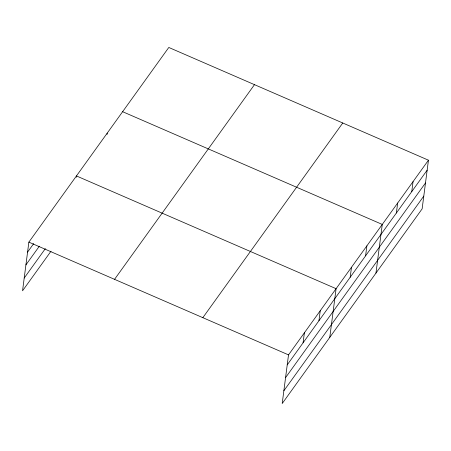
<?xml version="1.0" encoding="UTF-8"?>
<svg xmlns="http://www.w3.org/2000/svg" width="451" height="451" viewBox="0 0 451 451"><rect width="100%" height="100%" fill="white"/><g stroke="black" fill="none" stroke-linecap="round" stroke-linejoin="round"><path stroke-width="0.68" d="M428.45 160.195L288.522 354.875L282.202 403.544L422.13 208.864L428.45 160.195L168.798 47.456L28.87 242.136L22.55 290.805L51.014 251.201M76.275 177.277L76.444 175.941L336.096 288.685L329.777 337.354M107.056 134.443L107.231 133.113M303.083 342.805L304.38 332.815M318.942 320.746L320.238 310.75M350.19 277.264L351.492 267.274M365.586 255.852L366.883 245.857M375.954 273.109L382.273 224.44L122.621 111.696M396.367 213.019L397.664 203.029M411.757 191.607L413.06 181.612M27.573 252.126L33.673 243.641M25.916 264.889L39.333 246.218M24.207 278.041L45.354 248.619M114.554 279.338L254.482 84.658M202.837 317.673L342.766 122.993M287.225 364.87L427.153 170.19M285.568 377.634L425.496 182.954M283.859 390.78L423.788 196.106M28.87 242.136L288.522 354.875"/></g></svg>
